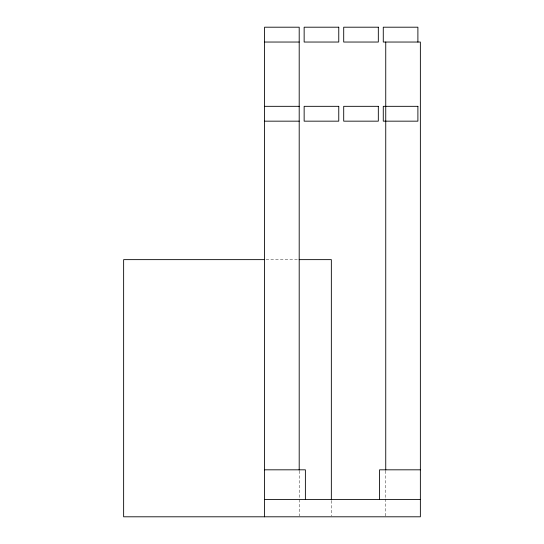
<?xml version="1.0" encoding="UTF-8"?>
<svg xmlns="http://www.w3.org/2000/svg" width="544" height="544" viewBox="0 0 544 544"><rect width="100%" height="100%" fill="white"/><g stroke="black" fill="none" stroke-linecap="round" stroke-linejoin="round"><path stroke-width="0.41" stroke-dasharray="2.72 2.04" d="M266.064 259.638L297.432 259.638M385.744 470.934L385.744 498.114M385.744 498.964L385.744 515.95M331.344 500.677L331.344 515.95M299.2 470.934L299.2 515.95"/><path stroke-width="0.82" d="M264.581 42.038L299.2 42.038M264.581 106.325L299.2 106.325M264.581 121.162L299.2 121.162M264.37 259.638L123.638 259.638L123.638 516.8L420.362 516.8L420.362 42.038L383.275 42.038L383.275 27.2L417.894 27.2L417.894 42.038M299.132 259.638L331.344 259.638L331.344 499.827M264.581 469.819L305.381 469.819L305.381 499.494M420.362 469.819L379.562 469.819L379.562 499.494M264.581 499.494L420.362 499.494M385.744 42.038L385.744 470.091M299.2 470.091L299.2 27.2L264.581 27.2L264.581 516.8M338.762 27.2L304.144 27.2L304.144 42.038L338.762 42.038L338.762 27.2M378.325 27.2L343.706 27.2L343.706 42.038L378.325 42.038L378.325 27.2M338.762 106.325L304.144 106.325L304.144 121.162L338.762 121.162L338.762 106.325M378.325 106.325L343.706 106.325L343.706 121.162L378.325 121.162L378.325 106.325M417.894 106.325L383.275 106.325L383.275 121.162L417.894 121.162L417.894 106.325"/></g></svg>
